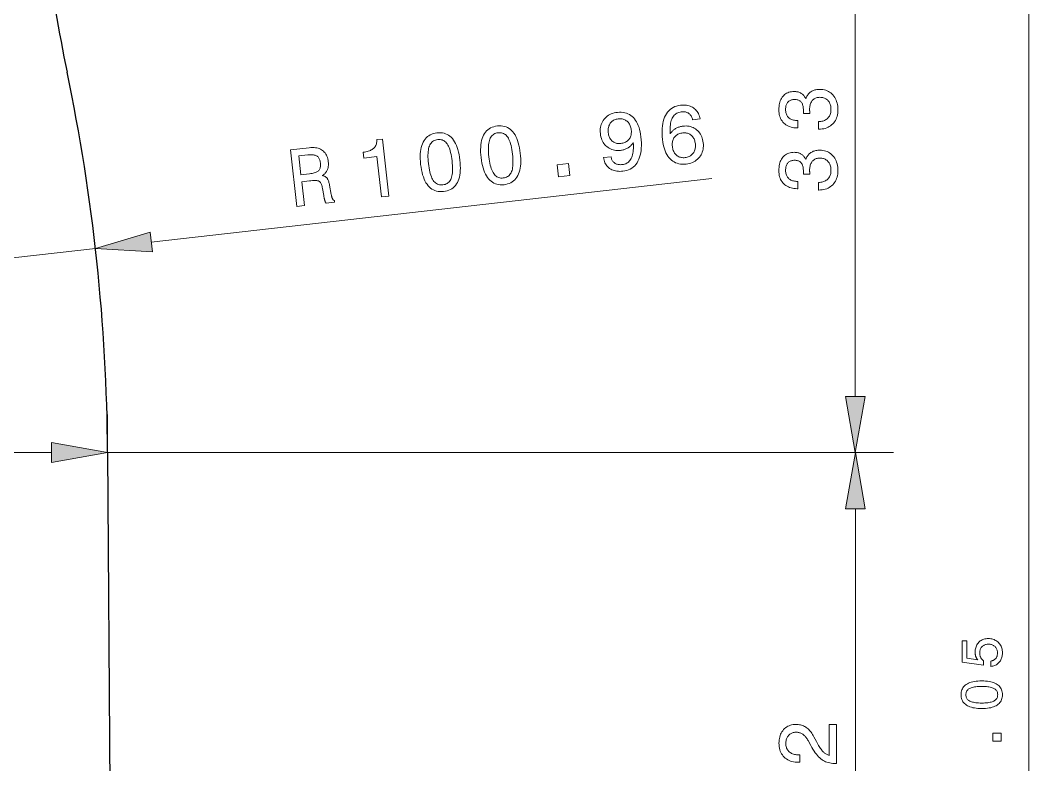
# Model space of a CAD drawing. Extents: x 0 to 297, y 0 to 420.
# Drawn here: x 158.8 to 211.8, y 244.4 to 283.6 of the extents above; entities that cross this region are included whole.
import ezdxf

# ---------------------------------------------------------------- set-up
doc = ezdxf.new("R2010")
doc.units = 0

msp = doc.modelspace()

# ---------------------------------------------------------------- linework, layer by layer
at = {"color": 7, "lineweight": 13}
for p, q in [((211.797, 152.612), (211.797, 326.904)), ((202.67, 263.812), (202.67, 290.904)), ((165.646, 271.929), (195.132, 275.27)), ((130.805, 260.865), (160.396, 260.865)), ((163.35, 260.858), (204.67, 260.858)), ((163.35, 260.858), (204.676, 260.858)), ((202.676, 223.612), (202.676, 257.904))]:
    msp.add_line(p, q, dxfattribs=at)
at = {"color": 7, "lineweight": 13, "ltscale": 0.25}
msp.add_line((152.774, 270.47), (162.71, 271.596), dxfattribs=at)
at = {"color": 7, "lineweight": 13, "ltscale": 0.050185}
msp.add_line((163.35, 260.858), (163.35, 262.865), dxfattribs=at)
at = {"color": 7, "lineweight": 30}
msp.add_line((163.35, 260.858), (163.6, 220.658), dxfattribs=at)
at = {"color": 7, "lineweight": 13}
for points in [[(200.729, 277.868), (200.729, 278.266), (200.791, 278.269), (200.85, 278.275), (200.906, 278.284), (200.96, 278.297), (201.01, 278.313), (201.058, 278.332), (201.102, 278.354), (201.144, 278.379), (201.183, 278.408), (201.22, 278.44), (201.253, 278.475), (201.282, 278.512), (201.308, 278.553), (201.331, 278.595), (201.35, 278.641), (201.366, 278.689), (201.378, 278.74), (201.387, 278.794), (201.392, 278.85), (201.393, 278.909), (201.392, 278.967), (201.387, 279.022), (201.379, 279.075), (201.368, 279.125), (201.354, 279.173), (201.337, 279.218), (201.316, 279.261), (201.292, 279.301), (201.265, 279.339), (201.235, 279.374), (201.203, 279.406), (201.167, 279.435), (201.13, 279.46), (201.09, 279.483), (201.048, 279.501), (201.003, 279.516), (200.956, 279.528), (200.907, 279.537), (200.855, 279.542), (200.801, 279.544), (200.752, 279.542), (200.705, 279.537), (200.661, 279.529), (200.618, 279.517), (200.578, 279.502), (200.54, 279.483), (200.504, 279.461), (200.471, 279.436), (200.439, 279.408), (200.41, 279.376), (200.383, 279.341), (200.36, 279.304), (200.339, 279.263), (200.32, 279.22), (200.305, 279.174), (200.292, 279.126), (200.282, 279.075), (200.275, 279.021), (200.271, 278.964), (200.27, 278.905), (200.27, 278.896), (200.27, 278.888), (200.27, 278.879), (200.27, 278.87), (200.27, 278.862), (200.271, 278.853), (200.271, 278.844), (200.271, 278.835), (200.272, 278.826), (200.272, 278.816), (200.272, 278.807), (200.273, 278.797), (200.273, 278.786), (200.274, 278.774), (200.275, 278.763), (200.275, 278.75), (200.276, 278.737), (200.277, 278.723), (200.277, 278.709), (200.278, 278.694), (199.939, 278.694), (199.939, 278.703), (199.94, 278.712), (199.94, 278.721), (199.94, 278.73), (199.941, 278.739), (199.941, 278.748), (199.941, 278.757), (199.942, 278.766), (199.942, 278.774), (199.942, 278.783), (199.942, 278.791), (199.942, 278.799), (199.943, 278.807), (199.943, 278.815), (199.943, 278.823), (199.943, 278.831), (199.943, 278.838), (199.943, 278.846), (199.943, 278.853), (199.943, 278.861), (199.942, 278.917), (199.938, 278.971), (199.933, 279.022), (199.925, 279.069), (199.914, 279.114), (199.902, 279.155), (199.887, 279.194), (199.87, 279.23), (199.85, 279.262), (199.828, 279.292), (199.804, 279.318), (199.777, 279.342), (199.748, 279.363), (199.717, 279.381), (199.683, 279.397), (199.647, 279.409), (199.608, 279.419), (199.567, 279.426), (199.523, 279.43), (199.477, 279.432), (199.433, 279.431), (199.39, 279.426), (199.35, 279.42), (199.312, 279.41), (199.276, 279.398), (199.242, 279.383), (199.21, 279.365), (199.18, 279.345), (199.153, 279.322), (199.127, 279.296), (199.104, 279.268), (199.083, 279.237), (199.065, 279.204), (199.049, 279.168), (199.035, 279.13), (199.024, 279.09), (199.016, 279.047), (199.01, 279.002), (199.006, 278.955), (199.005, 278.905), (199.007, 278.849), (199.011, 278.796), (199.02, 278.745), (199.031, 278.698), (199.045, 278.653), (199.063, 278.61), (199.084, 278.571), (199.109, 278.534), (199.136, 278.501), (199.167, 278.469), (199.201, 278.441), (199.238, 278.416), (199.278, 278.394), (199.321, 278.374), (199.367, 278.358), (199.417, 278.345), (199.469, 278.334), (199.524, 278.327), (199.582, 278.322), (199.644, 278.321), (199.644, 277.937), (199.614, 277.937), (199.528, 277.94), (199.445, 277.947), (199.366, 277.96), (199.29, 277.978), (199.218, 278.001), (199.15, 278.029), (199.085, 278.063), (199.024, 278.101), (198.966, 278.145), (198.912, 278.193), (198.862, 278.246), (198.818, 278.303), (198.779, 278.363), (198.745, 278.427), (198.716, 278.494), (198.693, 278.565), (198.674, 278.639), (198.661, 278.717), (198.653, 278.799), (198.651, 278.884), (198.653, 278.974), (198.659, 279.059), (198.67, 279.141), (198.685, 279.218), (198.704, 279.292), (198.727, 279.361), (198.755, 279.426), (198.787, 279.487), (198.823, 279.544), (198.864, 279.596), (198.908, 279.644), (198.956, 279.687), (199.007, 279.725), (199.061, 279.758), (199.119, 279.786), (199.18, 279.809), (199.244, 279.827), (199.312, 279.839), (199.384, 279.847), (199.458, 279.849), (199.501, 279.848), (199.542, 279.845), (199.583, 279.841), (199.622, 279.834), (199.659, 279.825), (199.696, 279.815), (199.731, 279.802), (199.765, 279.788), (199.798, 279.772), (199.829, 279.753), (199.859, 279.733), (199.888, 279.711), (199.915, 279.688), (199.941, 279.662), (199.965, 279.635), (199.987, 279.605), (200.008, 279.574), (200.028, 279.541), (200.046, 279.506), (200.063, 279.47), (200.082, 279.517), (200.103, 279.562), (200.125, 279.605), (200.15, 279.645), (200.177, 279.683), (200.205, 279.719), (200.236, 279.752), (200.268, 279.783), (200.303, 279.811), (200.339, 279.838), (200.378, 279.862), (200.418, 279.883), (200.46, 279.902), (200.503, 279.918), (200.549, 279.932), (200.596, 279.943), (200.644, 279.952), (200.695, 279.958), (200.747, 279.962), (200.801, 279.963), (200.886, 279.96), (200.967, 279.951), (201.045, 279.937), (201.12, 279.916), (201.191, 279.889), (201.258, 279.857), (201.322, 279.819), (201.383, 279.774), (201.441, 279.724), (201.495, 279.668), (201.544, 279.607), (201.589, 279.542), (201.628, 279.473), (201.662, 279.401), (201.691, 279.324), (201.714, 279.244), (201.733, 279.16), (201.746, 279.072), (201.754, 278.98), (201.756, 278.884), (201.753, 278.793), (201.745, 278.706), (201.732, 278.622), (201.713, 278.543), (201.688, 278.467), (201.658, 278.395), (201.623, 278.326), (201.582, 278.262), (201.536, 278.201), (201.484, 278.144), (201.428, 278.091), (201.368, 278.044), (201.305, 278.003), (201.238, 277.967), (201.167, 277.937), (201.093, 277.912), (201.015, 277.892), (200.933, 277.879), (200.848, 277.87), (200.759, 277.868)], [(194.505, 278.408), (194.112, 278.363), (194.101, 278.408), (194.088, 278.45), (194.073, 278.49), (194.056, 278.527), (194.036, 278.562), (194.015, 278.594), (193.992, 278.624), (193.967, 278.652), (193.939, 278.677), (193.91, 278.7), (193.879, 278.72), (193.846, 278.737), (193.811, 278.752), (193.774, 278.764), (193.736, 278.773), (193.695, 278.78), (193.654, 278.784), (193.61, 278.785), (193.564, 278.783), (193.517, 278.779), (193.453, 278.769), (193.394, 278.754), (193.337, 278.734), (193.285, 278.71), (193.236, 278.68), (193.191, 278.645), (193.149, 278.605), (193.111, 278.56), (193.077, 278.509), (193.047, 278.454), (193.02, 278.394), (192.996, 278.329), (192.976, 278.258), (192.96, 278.182), (192.947, 278.102), (192.938, 278.015), (192.932, 277.924), (192.93, 277.827), (192.931, 277.726), (192.936, 277.619), (192.958, 277.653), (192.981, 277.686), (193.006, 277.717), (193.032, 277.748), (193.059, 277.776), (193.088, 277.804), (193.117, 277.829), (193.149, 277.854), (193.181, 277.877), (193.215, 277.898), (193.25, 277.919), (193.285, 277.937), (193.322, 277.954), (193.36, 277.969), (193.4, 277.983), (193.44, 277.995), (193.481, 278.006), (193.523, 278.015), (193.566, 278.022), (193.611, 278.028), (193.694, 278.035), (193.775, 278.036), (193.853, 278.031), (193.929, 278.02), (194.002, 278.004), (194.072, 277.982), (194.14, 277.954), (194.205, 277.92), (194.268, 277.88), (194.328, 277.835), (194.385, 277.784), (194.437, 277.73), (194.483, 277.672), (194.525, 277.609), (194.562, 277.543), (194.594, 277.472), (194.621, 277.397), (194.644, 277.319), (194.661, 277.236), (194.673, 277.149), (194.68, 277.062), (194.682, 276.977), (194.677, 276.895), (194.666, 276.816), (194.649, 276.739), (194.626, 276.665), (194.598, 276.594), (194.563, 276.525), (194.522, 276.459), (194.476, 276.396), (194.424, 276.337), (194.368, 276.283), (194.308, 276.234), (194.244, 276.19), (194.176, 276.151), (194.104, 276.118), (194.028, 276.089), (193.948, 276.066), (193.863, 276.048), (193.775, 276.035), (193.672, 276.027), (193.574, 276.027), (193.479, 276.035), (193.389, 276.05), (193.302, 276.074), (193.22, 276.105), (193.142, 276.143), (193.067, 276.19), (192.997, 276.245), (192.931, 276.307), (192.87, 276.377), (192.813, 276.453), (192.761, 276.537), (192.714, 276.628), (192.672, 276.726), (192.635, 276.831), (192.603, 276.943), (192.575, 277.062), (192.552, 277.188), (192.534, 277.321), (192.52, 277.477), (192.512, 277.628), (192.51, 277.771), (192.516, 277.908), (192.528, 278.039), (192.547, 278.163), (192.573, 278.28), (192.605, 278.391), (192.644, 278.496), (192.69, 278.593), (192.743, 278.684), (192.801, 278.766), (192.864, 278.84), (192.934, 278.905), (193.009, 278.963), (193.09, 279.012), (193.177, 279.053), (193.269, 279.086), (193.367, 279.11), (193.471, 279.126), (193.555, 279.134), (193.635, 279.136), (193.713, 279.134), (193.787, 279.127), (193.858, 279.115), (193.926, 279.099), (193.991, 279.078), (194.053, 279.052), (194.111, 279.022), (194.167, 278.987), (194.219, 278.947), (194.267, 278.903), (194.311, 278.856), (194.351, 278.804), (194.387, 278.748), (194.419, 278.688), (194.447, 278.624), (194.47, 278.556), (194.49, 278.484)], [(189.431, 276.377), (189.825, 276.422), (189.833, 276.378), (189.844, 276.337), (189.857, 276.298), (189.873, 276.261), (189.891, 276.227), (189.911, 276.195), (189.934, 276.165), (189.959, 276.137), (189.987, 276.112), (190.017, 276.089), (190.049, 276.069), (190.082, 276.051), (190.118, 276.036), (190.155, 276.023), (190.194, 276.014), (190.235, 276.007), (190.277, 276.003), (190.321, 276.001), (190.367, 276.003), (190.415, 276.007), (190.479, 276.017), (190.539, 276.032), (190.595, 276.052), (190.647, 276.077), (190.696, 276.106), (190.741, 276.141), (190.783, 276.181), (190.821, 276.226), (190.855, 276.276), (190.886, 276.331), (190.913, 276.391), (190.936, 276.456), (190.956, 276.527), (190.972, 276.602), (190.985, 276.683), (190.994, 276.77), (191, 276.861), (191.003, 276.958), (191.001, 277.06), (190.997, 277.168), (190.974, 277.133), (190.951, 277.099), (190.927, 277.068), (190.901, 277.037), (190.873, 277.008), (190.845, 276.981), (190.815, 276.955), (190.784, 276.93), (190.752, 276.907), (190.719, 276.886), (190.684, 276.866), (190.648, 276.847), (190.612, 276.83), (190.574, 276.815), (190.535, 276.801), (190.495, 276.789), (190.455, 276.779), (190.413, 276.77), (190.37, 276.762), (190.326, 276.756), (190.243, 276.75), (190.162, 276.749), (190.084, 276.754), (190.008, 276.764), (189.935, 276.781), (189.864, 276.803), (189.797, 276.831), (189.731, 276.865), (189.668, 276.904), (189.608, 276.95), (189.552, 277), (189.5, 277.054), (189.453, 277.113), (189.411, 277.175), (189.375, 277.242), (189.342, 277.312), (189.315, 277.387), (189.293, 277.466), (189.276, 277.549), (189.263, 277.635), (189.256, 277.723), (189.255, 277.808), (189.26, 277.891), (189.27, 277.97), (189.287, 278.047), (189.31, 278.121), (189.339, 278.193), (189.373, 278.262), (189.414, 278.328), (189.461, 278.391), (189.512, 278.45), (189.568, 278.504), (189.628, 278.553), (189.692, 278.597), (189.76, 278.635), (189.832, 278.669), (189.908, 278.697), (189.989, 278.72), (190.073, 278.738), (190.161, 278.751), (190.264, 278.759), (190.362, 278.759), (190.456, 278.752), (190.546, 278.736), (190.632, 278.713), (190.714, 278.682), (190.792, 278.643), (190.866, 278.596), (190.936, 278.542), (191.002, 278.479), (191.063, 278.41), (191.12, 278.333), (191.171, 278.249), (191.218, 278.158), (191.26, 278.06), (191.297, 277.956), (191.33, 277.844), (191.357, 277.725), (191.38, 277.599), (191.398, 277.466), (191.413, 277.308), (191.421, 277.156), (191.422, 277.012), (191.417, 276.874), (191.405, 276.743), (191.386, 276.619), (191.36, 276.502), (191.328, 276.391), (191.289, 276.287), (191.243, 276.19), (191.191, 276.1), (191.133, 276.018), (191.068, 275.945), (190.998, 275.88), (190.922, 275.822), (190.84, 275.773), (190.751, 275.733), (190.657, 275.7), (190.557, 275.675), (190.45, 275.659), (190.367, 275.652), (190.287, 275.649), (190.21, 275.652), (190.135, 275.659), (190.064, 275.672), (189.995, 275.689), (189.93, 275.711), (189.867, 275.738), (189.807, 275.77), (189.75, 275.806), (189.697, 275.847), (189.649, 275.892), (189.605, 275.94), (189.566, 275.992), (189.532, 276.047), (189.503, 276.106), (189.478, 276.168), (189.458, 276.234), (189.442, 276.304)], [(182.99, 276.373), (182.976, 276.521), (182.968, 276.662), (182.966, 276.797), (182.97, 276.925), (182.981, 277.046), (182.997, 277.161), (183.02, 277.269), (183.048, 277.371), (183.083, 277.466), (183.124, 277.554), (183.17, 277.635), (183.223, 277.709), (183.281, 277.776), (183.345, 277.835), (183.414, 277.887), (183.49, 277.931), (183.57, 277.968), (183.657, 277.998), (183.75, 278.021), (183.848, 278.036), (183.947, 278.043), (184.043, 278.042), (184.135, 278.033), (184.222, 278.015), (184.306, 277.989), (184.385, 277.954), (184.46, 277.911), (184.532, 277.859), (184.599, 277.8), (184.662, 277.731), (184.721, 277.655), (184.775, 277.57), (184.825, 277.478), (184.871, 277.378), (184.912, 277.269), (184.949, 277.153), (184.982, 277.028), (185.01, 276.896), (185.034, 276.755), (185.054, 276.607), (185.068, 276.458), (185.076, 276.316), (185.078, 276.181), (185.074, 276.053), (185.064, 275.932), (185.048, 275.817), (185.026, 275.709), (184.998, 275.608), (184.963, 275.514), (184.923, 275.427), (184.877, 275.347), (184.825, 275.274), (184.767, 275.208), (184.703, 275.15), (184.633, 275.098), (184.558, 275.054), (184.476, 275.017), (184.389, 274.988), (184.296, 274.965), (184.197, 274.95), (184.098, 274.943), (184.003, 274.944), (183.912, 274.954), (183.825, 274.971), (183.742, 274.998), (183.662, 275.032), (183.587, 275.075), (183.515, 275.127), (183.448, 275.187), (183.384, 275.255), (183.325, 275.331), (183.27, 275.415), (183.219, 275.507), (183.173, 275.607), (183.131, 275.715), (183.094, 275.831), (183.062, 275.955), (183.033, 276.086), (183.009, 276.226)], [(189.677, 277.686), (189.685, 277.63), (189.696, 277.576), (189.71, 277.525), (189.727, 277.477), (189.747, 277.431), (189.77, 277.388), (189.795, 277.348), (189.824, 277.31), (189.856, 277.275), (189.89, 277.243), (189.927, 277.214), (189.965, 277.188), (190.005, 277.167), (190.047, 277.149), (190.091, 277.134), (190.136, 277.124), (190.183, 277.117), (190.232, 277.113), (190.282, 277.114), (190.334, 277.118), (190.391, 277.126), (190.445, 277.138), (190.497, 277.152), (190.545, 277.17), (190.591, 277.19), (190.633, 277.214), (190.673, 277.241), (190.71, 277.271), (190.743, 277.304), (190.774, 277.341), (190.802, 277.38), (190.826, 277.421), (190.846, 277.464), (190.863, 277.51), (190.876, 277.557), (190.886, 277.607), (190.892, 277.659), (190.894, 277.713), (190.893, 277.769), (190.888, 277.828), (190.879, 277.886), (190.868, 277.942), (190.854, 277.995), (190.836, 278.045), (190.816, 278.092), (190.792, 278.136), (190.765, 278.178), (190.736, 278.217), (190.703, 278.253), (190.667, 278.286), (190.629, 278.315), (190.589, 278.341), (190.547, 278.363), (190.503, 278.382), (190.457, 278.396), (190.409, 278.407), (190.36, 278.414), (190.308, 278.417), (190.255, 278.416), (190.2, 278.412), (190.148, 278.404), (190.098, 278.393), (190.05, 278.378), (190.005, 278.36), (189.963, 278.339), (189.923, 278.314), (189.885, 278.286), (189.85, 278.255), (189.818, 278.22), (189.788, 278.182), (189.761, 278.141), (189.737, 278.098), (189.717, 278.053), (189.701, 278.007), (189.688, 277.958), (189.679, 277.908), (189.673, 277.855), (189.671, 277.801), (189.673, 277.745)], [(179.812, 276.013), (179.798, 276.161), (179.79, 276.302), (179.788, 276.437), (179.793, 276.565), (179.803, 276.686), (179.819, 276.801), (179.842, 276.909), (179.87, 277.011), (179.905, 277.106), (179.946, 277.194), (179.992, 277.275), (180.045, 277.349), (180.103, 277.416), (180.167, 277.475), (180.236, 277.527), (180.312, 277.571), (180.393, 277.608), (180.479, 277.638), (180.572, 277.661), (180.67, 277.676), (180.77, 277.683), (180.865, 277.682), (180.957, 277.673), (181.044, 277.655), (181.128, 277.629), (181.207, 277.594), (181.283, 277.551), (181.354, 277.499), (181.421, 277.44), (181.484, 277.371), (181.543, 277.295), (181.597, 277.21), (181.648, 277.118), (181.693, 277.018), (181.735, 276.909), (181.772, 276.793), (181.804, 276.668), (181.832, 276.536), (181.856, 276.395), (181.876, 276.247), (181.89, 276.098), (181.898, 275.956), (181.9, 275.821), (181.896, 275.693), (181.886, 275.572), (181.87, 275.457), (181.848, 275.349), (181.82, 275.248), (181.785, 275.154), (181.745, 275.067), (181.699, 274.987), (181.647, 274.914), (181.589, 274.848), (181.525, 274.789), (181.455, 274.738), (181.38, 274.694), (181.299, 274.657), (181.211, 274.628), (181.118, 274.605), (181.019, 274.59), (180.92, 274.583), (180.825, 274.584), (180.734, 274.594), (180.647, 274.611), (180.564, 274.638), (180.484, 274.672), (180.409, 274.715), (180.337, 274.767), (180.27, 274.827), (180.206, 274.895), (180.147, 274.971), (180.092, 275.055), (180.041, 275.147), (179.995, 275.247), (179.954, 275.355), (179.916, 275.471), (179.884, 275.595), (179.855, 275.726), (179.832, 275.866)], [(183.401, 276.419), (183.416, 276.3), (183.433, 276.187), (183.453, 276.081), (183.475, 275.982), (183.499, 275.89), (183.525, 275.805), (183.554, 275.727), (183.585, 275.656), (183.618, 275.592), (183.654, 275.535), (183.692, 275.484), (183.732, 275.439), (183.776, 275.401), (183.822, 275.368), (183.871, 275.342), (183.923, 275.322), (183.977, 275.308), (184.035, 275.3), (184.095, 275.298), (184.157, 275.302), (184.22, 275.312), (184.278, 275.327), (184.332, 275.348), (184.382, 275.373), (184.428, 275.404), (184.47, 275.441), (184.508, 275.482), (184.541, 275.529), (184.57, 275.581), (184.596, 275.638), (184.617, 275.701), (184.635, 275.771), (184.648, 275.847), (184.658, 275.929), (184.665, 276.018), (184.667, 276.114), (184.666, 276.216), (184.662, 276.324), (184.653, 276.439), (184.641, 276.56), (184.626, 276.681), (184.608, 276.795), (184.589, 276.902), (184.567, 277.002), (184.543, 277.095), (184.517, 277.18), (184.488, 277.258), (184.458, 277.329), (184.425, 277.393), (184.39, 277.45), (184.353, 277.5), (184.313, 277.545), (184.27, 277.583), (184.224, 277.615), (184.175, 277.641), (184.123, 277.661), (184.069, 277.674), (184.011, 277.682), (183.951, 277.684), (183.888, 277.68), (183.826, 277.67), (183.768, 277.655), (183.714, 277.634), (183.664, 277.608), (183.618, 277.577), (183.576, 277.54), (183.538, 277.498), (183.505, 277.451), (183.475, 277.398), (183.449, 277.34), (183.427, 277.277), (183.409, 277.207), (183.395, 277.13), (183.385, 277.048), (183.378, 276.959), (183.375, 276.863), (183.376, 276.762), (183.38, 276.654), (183.389, 276.54)], [(194.259, 277.098), (194.251, 277.155), (194.24, 277.209), (194.226, 277.261), (194.209, 277.309), (194.189, 277.355), (194.166, 277.399), (194.14, 277.439), (194.112, 277.477), (194.08, 277.512), (194.045, 277.545), (194.008, 277.574), (193.969, 277.6), (193.929, 277.622), (193.887, 277.64), (193.844, 277.654), (193.799, 277.665), (193.752, 277.672), (193.704, 277.675), (193.654, 277.675), (193.602, 277.671), (193.545, 277.663), (193.491, 277.651), (193.439, 277.637), (193.391, 277.619), (193.346, 277.598), (193.303, 277.574), (193.263, 277.547), (193.227, 277.517), (193.193, 277.483), (193.162, 277.447), (193.134, 277.408), (193.11, 277.366), (193.09, 277.323), (193.073, 277.277), (193.06, 277.229), (193.051, 277.179), (193.045, 277.127), (193.042, 277.072), (193.044, 277.016), (193.049, 276.957), (193.057, 276.898), (193.068, 276.843), (193.083, 276.79), (193.1, 276.74), (193.12, 276.693), (193.144, 276.648), (193.17, 276.607), (193.199, 276.568), (193.232, 276.533), (193.267, 276.5), (193.305, 276.47), (193.345, 276.444), (193.386, 276.422), (193.43, 276.404), (193.476, 276.39), (193.523, 276.379), (193.572, 276.372), (193.624, 276.369), (193.677, 276.37), (193.732, 276.374), (193.785, 276.382), (193.835, 276.393), (193.882, 276.408), (193.927, 276.426), (193.97, 276.447), (194.01, 276.472), (194.048, 276.5), (194.083, 276.531), (194.116, 276.566), (194.146, 276.605), (194.174, 276.646), (194.198, 276.688), (194.218, 276.733), (194.234, 276.78), (194.248, 276.828), (194.257, 276.878), (194.263, 276.931), (194.265, 276.984), (194.264, 277.04)], [(173.3, 273.802), (172.963, 276.779), (173.958, 276.892), (174.044, 276.9), (174.126, 276.902), (174.205, 276.9), (174.28, 276.893), (174.352, 276.882), (174.419, 276.865), (174.483, 276.844), (174.543, 276.818), (174.6, 276.787), (174.653, 276.751), (174.702, 276.711), (174.746, 276.666), (174.787, 276.617), (174.824, 276.563), (174.856, 276.504), (174.884, 276.442), (174.908, 276.374), (174.928, 276.303), (174.943, 276.226), (174.955, 276.146), (174.959, 276.097), (174.962, 276.05), (174.962, 276.004), (174.96, 275.96), (174.956, 275.917), (174.949, 275.875), (174.941, 275.834), (174.93, 275.795), (174.917, 275.756), (174.902, 275.72), (174.885, 275.684), (174.866, 275.65), (174.845, 275.617), (174.821, 275.586), (174.796, 275.556), (174.768, 275.527), (174.739, 275.5), (174.707, 275.474), (174.673, 275.45), (174.637, 275.426), (174.67, 275.419), (174.702, 275.411), (174.731, 275.401), (174.759, 275.39), (174.785, 275.377), (174.81, 275.363), (174.832, 275.348), (174.853, 275.331), (174.873, 275.312), (174.89, 275.293), (174.907, 275.271), (174.922, 275.245), (174.937, 275.216), (174.952, 275.184), (174.965, 275.148), (174.979, 275.108), (174.991, 275.066), (175.003, 275.019), (175.014, 274.97), (175.024, 274.917), (175.11, 274.436), (175.116, 274.406), (175.122, 274.377), (175.128, 274.35), (175.134, 274.325), (175.141, 274.302), (175.148, 274.28), (175.154, 274.26), (175.162, 274.242), (175.169, 274.225), (175.176, 274.21), (175.184, 274.197), (175.192, 274.184), (175.201, 274.172), (175.211, 274.161), (175.221, 274.15), (175.232, 274.14), (175.243, 274.132), (175.255, 274.123), (175.268, 274.116), (175.281, 274.11), (175.29, 274.028), (174.84, 273.977), (174.833, 273.986), (174.826, 273.997), (174.819, 274.008), (174.813, 274.021), (174.806, 274.034), (174.8, 274.049), (174.794, 274.064), (174.787, 274.08), (174.781, 274.098), (174.775, 274.116), (174.769, 274.136), (174.763, 274.156), (174.757, 274.179), (174.752, 274.202), (174.746, 274.227), (174.74, 274.254), (174.734, 274.281), (174.728, 274.31), (174.722, 274.341), (174.716, 274.372), (174.652, 274.756), (174.641, 274.811), (174.629, 274.863), (174.616, 274.91), (174.602, 274.953), (174.586, 274.992), (174.57, 275.026), (174.551, 275.056), (174.532, 275.082), (174.511, 275.104), (174.49, 275.121), (174.464, 275.135), (174.432, 275.147), (174.395, 275.156), (174.351, 275.163), (174.302, 275.167), (174.246, 275.168), (174.185, 275.168), (174.117, 275.165), (174.044, 275.159), (173.964, 275.151), (173.556, 275.104), (173.698, 273.848)], [(177.757, 274.307), (177.516, 276.427), (176.821, 276.349), (176.786, 276.652), (176.861, 276.663), (176.931, 276.676), (176.997, 276.692), (177.059, 276.709), (177.116, 276.729), (177.169, 276.75), (177.218, 276.774), (177.263, 276.8), (177.304, 276.828), (177.34, 276.858), (177.373, 276.891), (177.402, 276.927), (177.428, 276.965), (177.45, 277.007), (177.469, 277.051), (177.485, 277.099), (177.498, 277.149), (177.507, 277.203), (177.513, 277.259), (177.515, 277.318), (177.806, 277.351), (178.146, 274.352)], [(180.223, 276.059), (180.238, 275.94), (180.255, 275.827), (180.275, 275.721), (180.297, 275.622), (180.321, 275.53), (180.347, 275.445), (180.376, 275.367), (180.407, 275.296), (180.44, 275.232), (180.476, 275.175), (180.514, 275.124), (180.555, 275.079), (180.598, 275.041), (180.644, 275.008), (180.693, 274.982), (180.745, 274.962), (180.8, 274.948), (180.857, 274.94), (180.917, 274.938), (180.98, 274.942), (181.042, 274.952), (181.1, 274.967), (181.155, 274.988), (181.205, 275.013), (181.25, 275.044), (181.292, 275.081), (181.33, 275.122), (181.363, 275.169), (181.393, 275.221), (181.418, 275.278), (181.439, 275.341), (181.457, 275.411), (181.47, 275.487), (181.481, 275.569), (181.487, 275.658), (181.49, 275.754), (181.489, 275.856), (181.484, 275.964), (181.475, 276.079), (181.463, 276.2), (181.448, 276.321), (181.43, 276.435), (181.411, 276.542), (181.389, 276.642), (181.365, 276.735), (181.339, 276.82), (181.311, 276.898), (181.28, 276.969), (181.247, 277.033), (181.213, 277.09), (181.175, 277.14), (181.135, 277.185), (181.092, 277.223), (181.046, 277.255), (180.997, 277.281), (180.945, 277.301), (180.891, 277.314), (180.834, 277.322), (180.773, 277.324), (180.71, 277.32), (180.648, 277.31), (180.59, 277.294), (180.536, 277.274), (180.486, 277.248), (180.44, 277.217), (180.398, 277.18), (180.361, 277.138), (180.327, 277.091), (180.297, 277.038), (180.271, 276.98), (180.249, 276.917), (180.231, 276.847), (180.217, 276.77), (180.207, 276.688), (180.2, 276.599), (180.197, 276.503), (180.198, 276.402), (180.202, 276.294), (180.211, 276.18)], [(173.888, 276.515), (173.402, 276.46), (173.514, 275.469), (173.973, 275.521), (174.041, 275.53), (174.104, 275.54), (174.163, 275.553), (174.217, 275.567), (174.267, 275.583), (174.312, 275.601), (174.353, 275.621), (174.389, 275.643), (174.421, 275.666), (174.448, 275.691), (174.472, 275.719), (174.492, 275.749), (174.509, 275.782), (174.523, 275.818), (174.535, 275.857), (174.542, 275.898), (174.547, 275.942), (174.549, 275.989), (174.548, 276.038), (174.543, 276.09), (174.536, 276.142), (174.526, 276.189), (174.514, 276.234), (174.5, 276.275), (174.483, 276.313), (174.464, 276.348), (174.443, 276.379), (174.419, 276.407), (174.393, 276.432), (174.364, 276.453), (174.332, 276.472), (174.297, 276.487), (174.259, 276.5), (174.216, 276.51), (174.171, 276.518), (174.121, 276.523), (174.068, 276.525), (174.012, 276.524), (173.952, 276.521)], [(200.729, 274.669), (200.729, 275.068), (200.791, 275.071), (200.85, 275.077), (200.906, 275.086), (200.96, 275.099), (201.01, 275.115), (201.058, 275.134), (201.102, 275.156), (201.144, 275.181), (201.183, 275.21), (201.22, 275.242), (201.253, 275.277), (201.282, 275.314), (201.308, 275.354), (201.331, 275.397), (201.35, 275.443), (201.366, 275.491), (201.378, 275.542), (201.387, 275.596), (201.392, 275.652), (201.393, 275.711), (201.392, 275.769), (201.387, 275.824), (201.379, 275.877), (201.368, 275.927), (201.354, 275.975), (201.337, 276.02), (201.316, 276.063), (201.292, 276.103), (201.265, 276.141), (201.235, 276.176), (201.203, 276.208), (201.167, 276.237), (201.13, 276.262), (201.09, 276.284), (201.048, 276.303), (201.003, 276.318), (200.956, 276.33), (200.907, 276.339), (200.855, 276.344), (200.801, 276.345), (200.752, 276.344), (200.705, 276.339), (200.661, 276.33), (200.618, 276.319), (200.578, 276.304), (200.54, 276.285), (200.504, 276.263), (200.471, 276.238), (200.439, 276.21), (200.41, 276.178), (200.383, 276.143), (200.36, 276.105), (200.339, 276.065), (200.32, 276.022), (200.305, 275.976), (200.292, 275.928), (200.282, 275.877), (200.275, 275.823), (200.271, 275.766), (200.27, 275.707), (200.27, 275.698), (200.27, 275.69), (200.27, 275.681), (200.27, 275.672), (200.27, 275.663), (200.271, 275.655), (200.271, 275.646), (200.271, 275.636), (200.272, 275.627), (200.272, 275.618), (200.272, 275.609), (200.273, 275.598), (200.273, 275.588), (200.274, 275.576), (200.275, 275.564), (200.275, 275.552), (200.276, 275.539), (200.277, 275.525), (200.277, 275.511), (200.278, 275.496), (199.939, 275.496), (199.939, 275.505), (199.94, 275.514), (199.94, 275.523), (199.94, 275.532), (199.941, 275.541), (199.941, 275.55), (199.941, 275.559), (199.942, 275.567), (199.942, 275.576), (199.942, 275.584), (199.942, 275.593), (199.942, 275.601), (199.943, 275.609), (199.943, 275.617), (199.943, 275.625), (199.943, 275.633), (199.943, 275.64), (199.943, 275.648), (199.943, 275.655), (199.943, 275.662), (199.942, 275.719), (199.938, 275.773), (199.933, 275.823), (199.925, 275.871), (199.914, 275.916), (199.902, 275.957), (199.887, 275.996), (199.87, 276.031), (199.85, 276.064), (199.828, 276.094), (199.804, 276.12), (199.777, 276.144), (199.748, 276.165), (199.717, 276.183), (199.683, 276.199), (199.647, 276.211), (199.608, 276.221), (199.567, 276.228), (199.523, 276.232), (199.477, 276.234), (199.433, 276.232), (199.39, 276.228), (199.35, 276.221), (199.312, 276.212), (199.276, 276.2), (199.242, 276.185), (199.21, 276.167), (199.18, 276.147), (199.153, 276.124), (199.127, 276.098), (199.104, 276.069), (199.083, 276.039), (199.065, 276.005), (199.049, 275.97), (199.035, 275.932), (199.024, 275.892), (199.016, 275.849), (199.01, 275.804), (199.006, 275.756), (199.005, 275.707), (199.007, 275.651), (199.011, 275.597), (199.02, 275.547), (199.031, 275.499), (199.045, 275.454), (199.063, 275.412), (199.084, 275.373), (199.109, 275.336), (199.136, 275.302), (199.167, 275.271), (199.201, 275.243), (199.238, 275.218), (199.278, 275.195), (199.321, 275.176), (199.367, 275.16), (199.417, 275.146), (199.469, 275.136), (199.524, 275.129), (199.582, 275.124), (199.644, 275.123), (199.644, 274.739), (199.614, 274.739), (199.528, 274.742), (199.445, 274.749), (199.366, 274.762), (199.29, 274.78), (199.218, 274.803), (199.15, 274.831), (199.085, 274.865), (199.024, 274.903), (198.966, 274.946), (198.912, 274.995), (198.862, 275.048), (198.818, 275.105), (198.779, 275.165), (198.745, 275.229), (198.716, 275.296), (198.693, 275.367), (198.674, 275.441), (198.661, 275.519), (198.653, 275.6), (198.651, 275.686), (198.653, 275.775), (198.659, 275.861), (198.67, 275.943), (198.685, 276.02), (198.704, 276.094), (198.727, 276.163), (198.755, 276.228), (198.787, 276.289), (198.823, 276.345), (198.864, 276.398), (198.908, 276.446), (198.956, 276.489), (199.007, 276.527), (199.061, 276.56), (199.119, 276.588), (199.18, 276.611), (199.244, 276.628), (199.312, 276.641), (199.384, 276.649), (199.458, 276.651), (199.501, 276.65), (199.542, 276.647), (199.583, 276.643), (199.622, 276.636), (199.659, 276.627), (199.696, 276.617), (199.731, 276.604), (199.765, 276.59), (199.798, 276.573), (199.829, 276.555), (199.859, 276.535), (199.888, 276.513), (199.915, 276.489), (199.941, 276.464), (199.965, 276.436), (199.987, 276.407), (200.008, 276.376), (200.028, 276.343), (200.046, 276.308), (200.063, 276.272), (200.082, 276.319), (200.103, 276.364), (200.125, 276.407), (200.15, 276.447), (200.177, 276.485), (200.205, 276.52), (200.236, 276.554), (200.268, 276.585), (200.303, 276.613), (200.339, 276.64), (200.378, 276.663), (200.418, 276.685), (200.46, 276.704), (200.503, 276.72), (200.549, 276.734), (200.596, 276.745), (200.644, 276.754), (200.695, 276.76), (200.747, 276.764), (200.801, 276.765), (200.886, 276.762), (200.967, 276.753), (201.045, 276.738), (201.12, 276.718), (201.191, 276.691), (201.258, 276.659), (201.322, 276.62), (201.383, 276.576), (201.441, 276.526), (201.495, 276.47), (201.544, 276.409), (201.589, 276.344), (201.628, 276.275), (201.662, 276.203), (201.691, 276.126), (201.714, 276.046), (201.733, 275.962), (201.746, 275.873), (201.754, 275.781), (201.756, 275.686), (201.753, 275.595), (201.745, 275.508), (201.732, 275.424), (201.713, 275.345), (201.688, 275.269), (201.658, 275.197), (201.623, 275.128), (201.582, 275.064), (201.536, 275.003), (201.484, 274.946), (201.428, 274.893), (201.368, 274.846), (201.305, 274.805), (201.238, 274.769), (201.167, 274.738), (201.093, 274.714), (201.015, 274.694), (200.933, 274.68), (200.848, 274.672), (200.759, 274.669)], [(187.07, 275.363), (186.998, 276.002), (187.59, 276.069), (187.663, 275.43)], [(165.587, 272.447), (162.71, 271.596), (165.705, 271.411)], [(202.149, 263.812), (202.67, 260.858), (203.191, 263.812)], [(160.396, 260.344), (163.35, 260.865), (160.396, 261.386)], [(203.197, 257.904), (202.676, 260.858), (202.155, 257.904)], [(209.8, 249.613), (209.8, 249.894), (209.832, 249.899), (209.862, 249.907), (209.891, 249.916), (209.919, 249.927), (209.945, 249.94), (209.97, 249.955), (209.994, 249.971), (210.016, 249.989), (210.036, 250.009), (210.056, 250.03), (210.073, 250.053), (210.089, 250.077), (210.103, 250.102), (210.115, 250.129), (210.125, 250.157), (210.133, 250.186), (210.14, 250.216), (210.144, 250.248), (210.147, 250.28), (210.148, 250.314), (210.147, 250.356), (210.143, 250.395), (210.136, 250.433), (210.127, 250.47), (210.116, 250.505), (210.102, 250.538), (210.085, 250.569), (210.066, 250.599), (210.044, 250.627), (210.019, 250.654), (209.993, 250.678), (209.965, 250.7), (209.935, 250.719), (209.904, 250.736), (209.871, 250.75), (209.836, 250.761), (209.8, 250.77), (209.762, 250.777), (209.723, 250.781), (209.682, 250.782), (209.64, 250.781), (209.599, 250.777), (209.561, 250.771), (209.524, 250.762), (209.489, 250.75), (209.456, 250.736), (209.425, 250.72), (209.395, 250.701), (209.367, 250.679), (209.341, 250.655), (209.316, 250.629), (209.295, 250.601), (209.276, 250.571), (209.259, 250.54), (209.245, 250.506), (209.234, 250.471), (209.225, 250.435), (209.219, 250.396), (209.215, 250.356), (209.214, 250.314), (209.214, 250.29), (209.216, 250.266), (209.218, 250.243), (209.221, 250.22), (209.226, 250.197), (209.231, 250.175), (209.238, 250.153), (209.245, 250.132), (209.253, 250.111), (209.262, 250.091), (209.273, 250.071), (209.284, 250.051), (209.296, 250.032), (209.309, 250.014), (209.323, 249.996), (209.338, 249.979), (209.354, 249.962), (209.371, 249.945), (209.388, 249.93), (209.407, 249.914), (209.407, 249.674), (208.294, 249.839), (208.294, 250.961), (208.542, 250.961), (208.542, 250.041), (209.107, 249.957), (209.094, 249.972), (209.082, 249.988), (209.07, 250.005), (209.059, 250.022), (209.049, 250.039), (209.039, 250.057), (209.03, 250.076), (209.021, 250.095), (209.014, 250.115), (209.006, 250.135), (209, 250.156), (208.994, 250.177), (208.989, 250.198), (208.984, 250.22), (208.98, 250.242), (208.977, 250.265), (208.975, 250.288), (208.973, 250.311), (208.972, 250.334), (208.972, 250.358), (208.974, 250.422), (208.979, 250.483), (208.989, 250.541), (209.002, 250.597), (209.02, 250.65), (209.041, 250.701), (209.066, 250.749), (209.094, 250.795), (209.127, 250.838), (209.164, 250.879), (209.203, 250.916), (209.245, 250.95), (209.289, 250.979), (209.336, 251.005), (209.385, 251.026), (209.437, 251.044), (209.491, 251.058), (209.547, 251.068), (209.606, 251.074), (209.667, 251.076), (209.732, 251.074), (209.794, 251.067), (209.854, 251.057), (209.911, 251.042), (209.966, 251.023), (210.018, 251), (210.068, 250.973), (210.115, 250.942), (210.16, 250.907), (210.202, 250.867), (210.241, 250.824), (210.276, 250.778), (210.307, 250.73), (210.334, 250.68), (210.356, 250.626), (210.375, 250.571), (210.389, 250.513), (210.399, 250.452), (210.406, 250.389), (210.408, 250.323), (210.406, 250.265), (210.401, 250.208), (210.393, 250.154), (210.381, 250.102), (210.366, 250.052), (210.347, 250.003), (210.326, 249.957), (210.3, 249.913), (210.272, 249.871), (210.24, 249.831), (210.206, 249.793), (210.169, 249.76), (210.13, 249.729), (210.089, 249.702), (210.046, 249.679), (210.001, 249.659), (209.954, 249.642), (209.905, 249.629), (209.853, 249.619)], [(209.323, 247.395), (209.219, 247.397), (209.12, 247.403), (209.026, 247.412), (208.937, 247.425), (208.854, 247.442), (208.775, 247.462), (208.702, 247.486), (208.633, 247.514), (208.57, 247.546), (208.512, 247.581), (208.459, 247.62), (208.412, 247.662), (208.37, 247.708), (208.334, 247.757), (208.303, 247.809), (208.278, 247.865), (208.259, 247.925), (208.245, 247.987), (208.237, 248.053), (208.234, 248.123), (208.237, 248.193), (208.245, 248.259), (208.259, 248.322), (208.278, 248.382), (208.303, 248.438), (208.333, 248.49), (208.369, 248.539), (208.41, 248.585), (208.457, 248.627), (208.51, 248.665), (208.568, 248.7), (208.631, 248.731), (208.699, 248.759), (208.772, 248.783), (208.851, 248.803), (208.935, 248.819), (209.024, 248.832), (209.118, 248.841), (209.218, 248.847), (209.323, 248.849), (209.427, 248.847), (209.527, 248.841), (209.621, 248.832), (209.71, 248.819), (209.793, 248.803), (209.872, 248.783), (209.945, 248.759), (210.013, 248.731), (210.076, 248.7), (210.133, 248.665), (210.185, 248.627), (210.232, 248.585), (210.273, 248.539), (210.309, 248.49), (210.339, 248.438), (210.364, 248.382), (210.383, 248.322), (210.397, 248.259), (210.405, 248.193), (210.408, 248.123), (210.405, 248.053), (210.397, 247.987), (210.383, 247.925), (210.363, 247.865), (210.339, 247.809), (210.308, 247.757), (210.272, 247.708), (210.231, 247.662), (210.184, 247.62), (210.132, 247.581), (210.074, 247.546), (210.011, 247.514), (209.943, 247.486), (209.87, 247.462), (209.791, 247.442), (209.708, 247.425), (209.619, 247.412), (209.526, 247.403), (209.427, 247.397)], [(209.323, 247.684), (209.407, 247.685), (209.487, 247.689), (209.562, 247.694), (209.633, 247.701), (209.699, 247.711), (209.76, 247.723), (209.816, 247.736), (209.868, 247.752), (209.916, 247.77), (209.958, 247.791), (209.996, 247.813), (210.031, 247.838), (210.061, 247.865), (210.087, 247.895), (210.109, 247.927), (210.127, 247.961), (210.142, 247.998), (210.152, 248.037), (210.158, 248.079), (210.16, 248.123), (210.158, 248.167), (210.152, 248.209), (210.142, 248.248), (210.128, 248.285), (210.11, 248.319), (210.088, 248.351), (210.062, 248.38), (210.032, 248.407), (209.998, 248.432), (209.96, 248.454), (209.918, 248.474), (209.871, 248.491), (209.819, 248.507), (209.763, 248.521), (209.701, 248.532), (209.635, 248.541), (209.564, 248.549), (209.489, 248.554), (209.408, 248.557), (209.323, 248.558), (209.237, 248.557), (209.157, 248.554), (209.081, 248.549), (209.01, 248.541), (208.943, 248.532), (208.882, 248.521), (208.825, 248.507), (208.773, 248.491), (208.726, 248.474), (208.684, 248.454), (208.646, 248.432), (208.612, 248.407), (208.582, 248.38), (208.556, 248.351), (208.534, 248.319), (208.517, 248.285), (208.503, 248.248), (208.493, 248.209), (208.487, 248.167), (208.485, 248.123), (208.487, 248.079), (208.493, 248.037), (208.503, 247.998), (208.517, 247.961), (208.535, 247.927), (208.557, 247.895), (208.583, 247.865), (208.614, 247.838), (208.648, 247.813), (208.686, 247.791), (208.729, 247.77), (208.776, 247.752), (208.828, 247.736), (208.885, 247.723), (208.946, 247.711), (209.012, 247.701), (209.083, 247.694), (209.158, 247.689), (209.238, 247.685)], [(201.676, 244.5), (201.663, 244.5), (201.575, 244.502), (201.491, 244.509), (201.409, 244.519), (201.331, 244.533), (201.255, 244.552), (201.182, 244.575), (201.112, 244.602), (201.045, 244.633), (200.981, 244.668), (200.92, 244.707), (200.86, 244.752), (200.801, 244.803), (200.741, 244.861), (200.682, 244.926), (200.623, 244.997), (200.564, 245.075), (200.505, 245.159), (200.446, 245.251), (200.387, 245.349), (200.328, 245.453), (200.189, 245.708), (200.164, 245.753), (200.138, 245.795), (200.112, 245.835), (200.085, 245.872), (200.057, 245.907), (200.029, 245.939), (200, 245.969), (199.971, 245.996), (199.941, 246.021), (199.91, 246.044), (199.878, 246.064), (199.846, 246.081), (199.812, 246.097), (199.777, 246.111), (199.742, 246.123), (199.705, 246.132), (199.667, 246.139), (199.628, 246.145), (199.588, 246.148), (199.546, 246.149), (199.5, 246.147), (199.455, 246.142), (199.412, 246.134), (199.37, 246.123), (199.331, 246.108), (199.293, 246.09), (199.258, 246.069), (199.224, 246.044), (199.192, 246.017), (199.162, 245.986), (199.134, 245.952), (199.109, 245.916), (199.087, 245.878), (199.068, 245.837), (199.052, 245.795), (199.038, 245.75), (199.028, 245.703), (199.021, 245.653), (199.017, 245.602), (199.015, 245.548), (199.017, 245.495), (199.022, 245.444), (199.032, 245.395), (199.045, 245.349), (199.061, 245.305), (199.082, 245.263), (199.106, 245.224), (199.134, 245.187), (199.165, 245.152), (199.201, 245.119), (199.239, 245.089), (199.28, 245.063), (199.324, 245.039), (199.371, 245.019), (199.421, 245.001), (199.473, 244.987), (199.528, 244.976), (199.586, 244.968), (199.647, 244.964), (199.711, 244.962), (199.747, 244.962), (199.747, 244.57), (199.685, 244.57), (199.593, 244.573), (199.504, 244.581), (199.419, 244.594), (199.338, 244.613), (199.26, 244.637), (199.187, 244.667), (199.118, 244.702), (199.053, 244.743), (198.991, 244.788), (198.934, 244.84), (198.881, 244.896), (198.834, 244.955), (198.792, 245.019), (198.756, 245.086), (198.726, 245.158), (198.701, 245.233), (198.682, 245.312), (198.668, 245.394), (198.659, 245.481), (198.657, 245.571), (198.659, 245.658), (198.667, 245.742), (198.679, 245.822), (198.696, 245.898), (198.718, 245.972), (198.745, 246.041), (198.777, 246.108), (198.814, 246.171), (198.856, 246.231), (198.903, 246.287), (198.954, 246.339), (199.008, 246.385), (199.065, 246.426), (199.125, 246.462), (199.188, 246.492), (199.255, 246.516), (199.324, 246.535), (199.396, 246.549), (199.472, 246.557), (199.551, 246.56), (199.612, 246.558), (199.671, 246.554), (199.73, 246.546), (199.786, 246.534), (199.841, 246.52), (199.895, 246.502), (199.947, 246.482), (199.997, 246.458), (200.046, 246.43), (200.093, 246.4), (200.139, 246.366), (200.184, 246.329), (200.228, 246.289), (200.27, 246.245), (200.311, 246.197), (200.351, 246.147), (200.389, 246.093), (200.426, 246.036), (200.462, 245.975), (200.497, 245.911), (200.626, 245.658), (200.663, 245.588), (200.699, 245.522), (200.735, 245.46), (200.77, 245.402), (200.804, 245.348), (200.838, 245.298), (200.871, 245.253), (200.903, 245.211), (200.934, 245.174), (200.965, 245.14), (200.996, 245.11), (201.027, 245.082), (201.059, 245.056), (201.092, 245.032), (201.126, 245.01), (201.16, 244.99), (201.195, 244.972), (201.231, 244.957), (201.267, 244.944), (201.305, 244.933), (201.305, 246.56), (201.676, 246.56)], [(210.347, 245.676), (209.897, 245.676), (209.897, 246.094), (210.347, 246.094)]]:
    msp.add_lwpolyline(points, close=True, dxfattribs=at)
at = {"color": 7, "lineweight": 30}
for centre, radius, start, end in [((239.529, 297.23), 80, 182.41574, 191.79844), ((62.397, 260.23), 100.955, 0.35632, 11.79843)]:
    msp.add_arc(centre, radius, start, end, dxfattribs=at)
at = {"color": 7, "lineweight": 13}
for points in [[(165.587, 272.447), (162.71, 271.596), (165.587, 272.447), (165.705, 271.411)], [(202.149, 263.812), (202.67, 260.858), (202.149, 263.812), (203.191, 263.812)], [(160.396, 260.344), (163.35, 260.865), (160.396, 260.344), (160.396, 261.386)], [(203.197, 257.904), (202.676, 260.858), (203.197, 257.904), (202.155, 257.904)]]:
    msp.add_solid(points, dxfattribs=at)

doc.saveas('drawing.dxf')
